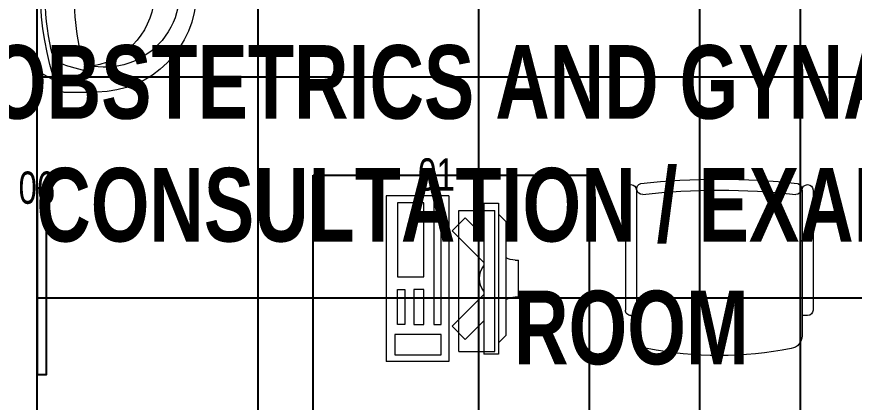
# Model space of a CAD drawing. Extents: x -178977 to 231842, y -29287 to 19916.
# Drawn here: x 20320 to 22596, y -5294 to -4247 of the extents above; entities that cross this region are included whole.
import ezdxf

# ---------------------------------------------------------------- set-up
doc = ezdxf.new("R2010")
doc.units = 0
doc.header["$LTSCALE"] = 0.25
doc.linetypes.add('DASHDOT', pattern=[25.4, 12.7, -6.35, 0, -6.35])
doc.linetypes.add('HIDDEN', pattern=[9.525, 6.35, -3.175])
for name, color, linetype, lineweight in [('01-First Floor-FUR$0$72_EGR_BASE_TEXT', 252, 'Continuous', 5), ('01-First Floor-FUR$0$72_EGR_EQP_TAG', 142, 'Continuous', 5), ('01-First Floor-FUR$0$LOADING', 253, 'Continuous', 5), ('01-First Floor-FUR$0$SANIT', 250, 'Continuous', 5), ('01-First Floor-FUR$0$Walls', 251, 'Continuous', 5), ('E-LITE-CLNG-CNDT', 6, 'DASHDOT', 35), ('E-POWR-FLOR-CNDT', 6, 'HIDDEN', 25)]:
    doc.layers.add(name, color=color, linetype=linetype, lineweight=lineweight)
doc.layers.add('01-First Floor-FUR$0$FALSE CEILING', color=251, linetype='Continuous')
doc.layers.add('01-First Floor-FUR$0$TME-NON MEDICAL FURNITURE', color=242, linetype='Continuous')
doc.styles.add('01-First Floor-FUR$0$X3G_ENTITY_257CFD', font='swisscl.ttf', dxfattribs={"height": 200})
doc.styles.add('01-First Floor-FUR$0$X3G_ENTITY_9EC9', font='swisscl.ttf', dxfattribs={"height": 0.2})

# ---------------------------------------------------------------- blocks, each defined once
blk = doc.blocks.new('01-First Floor-FUR$0$lav-manta 60')
at = {"layer": '01-First Floor-FUR$0$SANIT'}
for p, q in [((0, 0.04), (0, -0.56)), ((-0.2658, -0.0529), (-0.2358, 0)), ((-0.2358, 0), (0.2358, 0)), ((0.2658, -0.0529), (0.2358, 0)), ((-0.015, -0.1473), (-0.0199, -0.064)), ((0.0274, -0.121), (-0.0078, -0.0673)), ((0.0389, -0.1142), (0.0087, -0.0575)), ((0.0191, -0.077), (0.0199, -0.064)), ((-0.3, -0.0789), (-0.3, -0.18)), ((-0.2185, -0.0841), (-0.2383, -0.1537)), ((0.2185, -0.0841), (0.2383, -0.1537)), ((0.3, -0.0789), (0.3, -0.18)), ((0.015, -0.1473), (0.0174, -0.1057))]:
    blk.add_line(p, q, dxfattribs=at)
for centre, radius, start, end in [((0, -0.8557), 0.8457, 70.1771, 109.8229), ((0, -0.8696), 0.8457, 78.1914, 101.8086), ((-0.1608, -0.1006), 0.06, 101.8086, 164.0794), ((0, -0.0617), 0.025, 320.7474, 220.368), ((0, -0.0617), 0.02, 353.2671, 186.682), ((0.1608, -0.1006), 0.06, 15.9206, 78.1914), ((-0.28, -0.0789), 0.02, 109.8229, 180), ((0, -0.0617), 0.00966, 25.4127, 215.9577), ((0.28, -0.0789), 0.02, 0, 70.1771), ((0, -0.9572), 0.8457, 91.1572, 102.0883), ((0, -0.9572), 0.8457, 88.5486, 88.844), ((0.0332, -0.1176), 0.00666, 210.6852, 30.6852), ((0, -0.9572), 0.8457, 77.9117, 87.4274), ((-0.1645, -0.189), 0.06, 102.0883, 174.8142), ((0, -0.18), 0.035, 115.3106, 64.6894), ((0, -0.1473), 0.015, 180, 0), ((0.1645, -0.189), 0.06, 5.1858, 77.9117), ((0, -0.1282), 0.2252, 190.6097, 349.3903), ((0, -0.18), 0.0275, 117.1496, 62.8504), ((0, -0.18), 0.3, 180, 0), ((0, -0.2039), 0.2252, 174.8142, 5.1858)]:
    blk.add_arc(centre, radius, start, end, dxfattribs=at)
blk = doc.blocks.new('01-First Floor-FUR$0$ITCWLS1-P')
at = {"layer": '01-First Floor-FUR$0$LOADING'}
for p, q in [((-0.17, 0.45), (-0.17, 0)), ((-0.17, 0.45), (0, 0.45)), ((0, 0.45), (0, 0)), ((-0.2651, 0.43, 0), (-0.3051, 0.43, 0)), ((-0.3051, 0.43, 0), (-0.3051, 0.02, 0)), ((-0.2651, 0.43, 0), (-0.2651, 0.02, 0)), ((-0.1496, 0.4305), (-0.1291, 0.4305)), ((-0.1291, 0.4305), (-0.1291, 0.4089)), ((-0.3251, 0.38, 0), (-0.3051, 0.4, 0)), ((-0.197, 0.4094), (-0.295, 0.4094)), ((-0.295, 0.0264), (-0.295, 0.4094)), ((-0.197, 0.0264), (-0.197, 0.4094)), ((-0.3251, 0.38, 0), (-0.3251, 0.07, 0)), ((-0.3503, 0.275), (-0.3596, 0.275)), ((-0.3596, 0.175), (-0.3596, 0.275)), ((-0.3503, 0.175), (-0.3596, 0.175)), ((-0.3251, 0.07, 0), (-0.3051, 0.05, 0)), ((-0.197, 0.0264), (-0.295, 0.0264)), ((-0.3051, 0.02, 0), (-0.2651, 0.02, 0)), ((-0.17, 0), (0, 0))]:
    blk.add_line(p, q, dxfattribs=at)
at = {"layer": '01-First Floor-FUR$0$LOADING', "extrusion": (2.48281e-10, 3.18408e-10, -1)}
for p, q in [((-0.2651, 0.3395), (-0.2144, 0.3902)), ((-0.1791, 0.3548), (-0.2144, 0.3902)), ((-0.2651, 0.2688), (-0.1791, 0.3548))]:
    blk.add_line(p, q, dxfattribs=at)
at = {"layer": '01-First Floor-FUR$0$LOADING', "extrusion": (2.48281e-10, -3.18408e-10, -1)}
for p, q in [((-0.2651, 0.1812), (-0.1791, 0.0952)), ((-0.2651, 0.1105), (-0.2144, 0.0598)), ((-0.1791, 0.0952), (-0.2144, 0.0598))]:
    blk.add_line(p, q, dxfattribs=at)
at = {"layer": '01-First Floor-FUR$0$LOADING'}
for points in [[(-0.1291, 0.4089), (-0.1291, 0.1), (-0.1496, 0.1), (-0.1496, 0.4305)], [(-0.1496, 0.1), (-0.1496, 0.1), (-0.1496, 0.1), (-0.1496, 0.1), (-0.1496, 0.1), (-0.1496, 0.1), (-0.1496, 0.1), (-0.1496, 0.1), (-0.1496, 0.1)], [(-0.1496, 0.1), (-0.1496, 0.1), (-0.1496, 0.1), (-0.1496, 0.1), (-0.1496, 0.1), (-0.1496, 0.1), (-0.1496, 0.1), (-0.1496, 0.1), (-0.1496, 0.1), (-0.1496, 0.1), (-0.1496, 0.1), (-0.1496, 0.1), (-0.1496, 0.1), (-0.1496, 0.1), (-0.1496, 0.1), (-0.1496, 0.1), (-0.1496, 0.1), (-0.1496, 0.1)], [(-0.1496, 0.1), (-0.1496, 0.1), (-0.1496, 0.1), (-0.1496, 0.1), (-0.1496, 0.1), (-0.1496, 0.1), (-0.1496, 0.1), (-0.1496, 0.1), (-0.1496, 0.1), (-0.1496, 0.1)], [(-0.1496, 0.1), (-0.1496, 0.1), (-0.1496, 0.1), (-0.1496, 0.1), (-0.1496, 0.1), (-0.1496, 0.1), (-0.1496, 0.1)], [(-0.1496, 0.1), (-0.1496, 0.1), (-0.1496, 0.1), (-0.1496, 0.1), (-0.1496, 0.1), (-0.1496, 0.1), (-0.1496, 0.1), (-0.1496, 0.1), (-0.1496, 0.1), (-0.1496, 0.1)], [(-0.1496, 0.1), (-0.1496, 0.1), (-0.1496, 0.1), (-0.1496, 0.1), (-0.1496, 0.1), (-0.1496, 0.1), (-0.1496, 0.1), (-0.1496, 0.1), (-0.1496, 0.1), (-0.1496, 0.1), (-0.1496, 0.1), (-0.1496, 0.1), (-0.1496, 0.1), (-0.1496, 0.1), (-0.1496, 0.1)], [(-0.1496, 0.1), (-0.1496, 0.1), (-0.1496, 0.1), (-0.1496, 0.1), (-0.1496, 0.1), (-0.1496, 0.1), (-0.1496, 0.1), (-0.1496, 0.1), (-0.1496, 0.1), (-0.1496, 0.1)], [(-0.1496, 0.1), (-0.1496, 0.1), (-0.1496, 0.1), (-0.1496, 0.1), (-0.1496, 0.1), (-0.1496, 0.1), (-0.1496, 0.1), (-0.1496, 0.1), (-0.1496, 0.1), (-0.1496, 0.1)], [(-0.1496, 0.1), (-0.1496, 0.1), (-0.1496, 0.1), (-0.1496, 0.1), (-0.1496, 0.1), (-0.1496, 0.1), (-0.1496, 0.1), (-0.1496, 0.1), (-0.1496, 0.1), (-0.1496, 0.1), (-0.1496, 0.1), (-0.1496, 0.1), (-0.1496, 0.1), (-0.1496, 0.1), (-0.1496, 0.1), (-0.1496, 0.1), (-0.1496, 0.1), (-0.1496, 0.1), (-0.1496, 0.1), (-0.1496, 0.1), (-0.1496, 0.1), (-0.1496, 0.1), (-0.1496, 0.1), (-0.1496, 0.1), (-0.1496, 0.1), (-0.1496, 0.1), (-0.1496, 0.1), (-0.1496, 0.1), (-0.1496, 0.1), (-0.1496, 0.1), (-0.1496, 0.1), (-0.1496, 0.1), (-0.1496, 0.1), (-0.1496, 0.1), (-0.1496, 0.1), (-0.1496, 0.1), (-0.1496, 0.1), (-0.1496, 0.1), (-0.1496, 0.1), (-0.1496, 0.1), (-0.1496, 0.1), (-0.1496, 0.1), (-0.1496, 0.1), (-0.1496, 0.1), (-0.1496, 0.1), (-0.1496, 0.1), (-0.1496, 0.1), (-0.1496, 0.1), (-0.1496, 0.1), (-0.1496, 0.1), (-0.1496, 0.1), (-0.1496, 0.1), (-0.1496, 0.1), (-0.1496, 0.1)], [(-0.1496, 0.1), (-0.1496, 0.1), (-0.1496, 0.1), (-0.1496, 0.1), (-0.1496, 0.1), (-0.1496, 0.1), (-0.1496, 0.1), (-0.1496, 0.1), (-0.1496, 0.1), (-0.1496, 0.1), (-0.1496, 0.1), (-0.1496, 0.1), (-0.1496, 0.1), (-0.1496, 0.1), (-0.1496, 0.1), (-0.1496, 0.1), (-0.1496, 0.1), (-0.1496, 0.1), (-0.1496, 0.1), (-0.1496, 0.1), (-0.1496, 0.1), (-0.1496, 0.1), (-0.1496, 0.1), (-0.1496, 0.1), (-0.1496, 0.1), (-0.1496, 0.1), (-0.1496, 0.1), (-0.1496, 0.1), (-0.1496, 0.1), (-0.1496, 0.1), (-0.1496, 0.1), (-0.1496, 0.1), (-0.1496, 0.1), (-0.1496, 0.1), (-0.1496, 0.1), (-0.1496, 0.1), (-0.1496, 0.1), (-0.1496, 0.1), (-0.1496, 0.1), (-0.1496, 0.1), (-0.1496, 0.1), (-0.1496, 0.1), (-0.1496, 0.1), (-0.1496, 0.1), (-0.1496, 0.1), (-0.1496, 0.1), (-0.1496, 0.1), (-0.1496, 0.1), (-0.1496, 0.1), (-0.1496, 0.1), (-0.1496, 0.1), (-0.1496, 0.1), (-0.1496, 0.1), (-0.1496, 0.1), (-0.1496, 0.1), (-0.1496, 0.1), (-0.1496, 0.1), (-0.1496, 0.1), (-0.1496, 0.1), (-0.1496, 0.1), (-0.1496, 0.1), (-0.1496, 0.1), (-0.1496, 0.1), (-0.1496, 0.1), (-0.1496, 0.1), (-0.1496, 0.1), (-0.1496, 0.1), (-0.1496, 0.1), (-0.1496, 0.1), (-0.1496, 0.1), (-0.1496, 0.1), (-0.1496, 0.1), (-0.1496, 0.1), (-0.1496, 0.1), (-0.1496, 0.1), (-0.1496, 0.1), (-0.1496, 0.1), (-0.1496, 0.1), (-0.1496, 0.1), (-0.1496, 0.1), (-0.1496, 0.1), (-0.1496, 0.1), (-0.1496, 0.1), (-0.1496, 0.1), (-0.1496, 0.1), (-0.1496, 0.1), (-0.1496, 0.1), (-0.1496, 0.1), (-0.1496, 0.1)], [(-0.1496, 0.1), (-0.1496, 0.1), (-0.1496, 0.1), (-0.1496, 0.1), (-0.1496, 0.1), (-0.1496, 0.1), (-0.1496, 0.1), (-0.1496, 0.1), (-0.1496, 0.1), (-0.1496, 0.1), (-0.1496, 0.1), (-0.1496, 0.1)], [(-0.1496, 0.1), (-0.1496, 0.1), (-0.1496, 0.1), (-0.1496, 0.1), (-0.1496, 0.1), (-0.1496, 0.1), (-0.1496, 0.1)], [(-0.1496, 0.1), (-0.1496, 0.1), (-0.1496, 0.1), (-0.1496, 0.1), (-0.1496, 0.1), (-0.1496, 0.1), (-0.1496, 0.1), (-0.1496, 0.1), (-0.1496, 0.1), (-0.1496, 0.1), (-0.1496, 0.1), (-0.1496, 0.1), (-0.1496, 0.1), (-0.1496, 0.1), (-0.1496, 0.1), (-0.1496, 0.1), (-0.1496, 0.1)], [(-0.1496, 0.1), (-0.1496, 0.1), (-0.1496, 0.1), (-0.1496, 0.1), (-0.1496, 0.1), (-0.1496, 0.1), (-0.1496, 0.1), (-0.1496, 0.1), (-0.1496, 0.1), (-0.1496, 0.1), (-0.1496, 0.1), (-0.1496, 0.1), (-0.1496, 0.1), (-0.1496, 0.1), (-0.1496, 0.1), (-0.1496, 0.1), (-0.1496, 0.1), (-0.1496, 0.1), (-0.1496, 0.1), (-0.1496, 0.1), (-0.1496, 0.1), (-0.1496, 0.1), (-0.1496, 0.1), (-0.1496, 0.1), (-0.1496, 0.1), (-0.1496, 0.1), (-0.1496, 0.1), (-0.1496, 0.1), (-0.1496, 0.1), (-0.1496, 0.1), (-0.1496, 0.1), (-0.1496, 0.1), (-0.1496, 0.1), (-0.1496, 0.1), (-0.1496, 0.1), (-0.1496, 0.1), (-0.1496, 0.1), (-0.1496, 0.1), (-0.1496, 0.1), (-0.1496, 0.1), (-0.1496, 0.1), (-0.1496, 0.1), (-0.1496, 0.1), (-0.1496, 0.1), (-0.1496, 0.1), (-0.1496, 0.1), (-0.1496, 0.1), (-0.1496, 0.1), (-0.1496, 0.1), (-0.1496, 0.1), (-0.1496, 0.1), (-0.1496, 0.1), (-0.1496, 0.1), (-0.1496, 0.1), (-0.1496, 0.1), (-0.1496, 0.1), (-0.1496, 0.1), (-0.1496, 0.1), (-0.1496, 0.1), (-0.1496, 0.1), (-0.1496, 0.1), (-0.1496, 0.1), (-0.1496, 0.1), (-0.1496, 0.1), (-0.1496, 0.1), (-0.1496, 0.1), (-0.1496, 0.1), (-0.1496, 0.1), (-0.1496, 0.1), (-0.1496, 0.1), (-0.1496, 0.1), (-0.1496, 0.1), (-0.1496, 0.1), (-0.1496, 0.1), (-0.1496, 0.1), (-0.1496, 0.1), (-0.1496, 0.1), (-0.1496, 0.1), (-0.1496, 0.1), (-0.1496, 0.1), (-0.1496, 0.1), (-0.1496, 0.1), (-0.1496, 0.1), (-0.1496, 0.1), (-0.1496, 0.1), (-0.1496, 0.1), (-0.1496, 0.1), (-0.1496, 0.1), (-0.1496, 0.1), (-0.1496, 0.1), (-0.1496, 0.1), (-0.1496, 0.1), (-0.1496, 0.1), (-0.1496, 0.1), (-0.1496, 0.1), (-0.1496, 0.1), (-0.1496, 0.1), (-0.1496, 0.1), (-0.1496, 0.1), (-0.1496, 0.1), (-0.1496, 0.1), (-0.1496, 0.1), (-0.1496, 0.1), (-0.1496, 0.1), (-0.1496, 0.1), (-0.1496, 0.1), (-0.1496, 0.1), (-0.1496, 0.1), (-0.1496, 0.1), (-0.1496, 0.1), (-0.1496, 0.1)], [(-0.1496, 0.1), (-0.1496, 0.1), (-0.1496, 0.1), (-0.1496, 0.1), (-0.1496, 0.1), (-0.1496, 0.1), (-0.1496, 0.1), (-0.1496, 0.1)]]:
    blk.add_lwpolyline(points, dxfattribs=at)
for points in [[(-0.1019, 0.4305), (-0.0304, 0.4305), (-0.0304, 0.2294), (-0.1019, 0.2294)], [(-0.1019, 0.1954), (-0.0747, 0.1954), (-0.0747, 0.1), (-0.1019, 0.1)], [(-0.0304, 0.1954), (-0.0508, 0.1954), (-0.0508, 0.1), (-0.0304, 0.1)], [(-0.1496, 0.1), (-0.1496, 0.1), (-0.1496, 0.1), (-0.1496, 0.1), (-0.1496, 0.1), (-0.1496, 0.1), (-0.1496, 0.1), (-0.1496, 0.1), (-0.1496, 0.1), (-0.1496, 0.1), (-0.1496, 0.1), (-0.1496, 0.1), (-0.1496, 0.1), (-0.1496, 0.1), (-0.1496, 0.1), (-0.1496, 0.1), (-0.1496, 0.1), (-0.1496, 0.1), (-0.1496, 0.1), (-0.1496, 0.1), (-0.1496, 0.1), (-0.1496, 0.1), (-0.1496, 0.1), (-0.1496, 0.1), (-0.1496, 0.1), (-0.1496, 0.1), (-0.1496, 0.1), (-0.1496, 0.1), (-0.1496, 0.1), (-0.1496, 0.1), (-0.1496, 0.1), (-0.1496, 0.1), (-0.1496, 0.1), (-0.1496, 0.1), (-0.1496, 0.1), (-0.1496, 0.1), (-0.1496, 0.1), (-0.1496, 0.1), (-0.1496, 0.1), (-0.1496, 0.1), (-0.1496, 0.1), (-0.1496, 0.1), (-0.1496, 0.1), (-0.1496, 0.1), (-0.1496, 0.1), (-0.1496, 0.1), (-0.1496, 0.1), (-0.1496, 0.1), (-0.1496, 0.1), (-0.1496, 0.1), (-0.1496, 0.1), (-0.1496, 0.1), (-0.1496, 0.1), (-0.1496, 0.1), (-0.1496, 0.1), (-0.1496, 0.1), (-0.1496, 0.1), (-0.1496, 0.1), (-0.1496, 0.1), (-0.1496, 0.1), (-0.1496, 0.1), (-0.1496, 0.1), (-0.1496, 0.1), (-0.1496, 0.1), (-0.1496, 0.1), (-0.1496, 0.1), (-0.1496, 0.1), (-0.1496, 0.1), (-0.1496, 0.1), (-0.1496, 0.1), (-0.1496, 0.1), (-0.1496, 0.1), (-0.1496, 0.1), (-0.1496, 0.1), (-0.1496, 0.1), (-0.1496, 0.1), (-0.1496, 0.1), (-0.1496, 0.1), (-0.1496, 0.1), (-0.1496, 0.1), (-0.1496, 0.1), (-0.1496, 0.1), (-0.1496, 0.1), (-0.1496, 0.1), (-0.1496, 0.1), (-0.1496, 0.1), (-0.1496, 0.1), (-0.1496, 0.1), (-0.1496, 0.1), (-0.1496, 0.1), (-0.1496, 0.1), (-0.1496, 0.1), (-0.1496, 0.1), (-0.1496, 0.1), (-0.1496, 0.1), (-0.1496, 0.1), (-0.1496, 0.1), (-0.1496, 0.1), (-0.1496, 0.1), (-0.1496, 0.1), (-0.1496, 0.1), (-0.1496, 0.1), (-0.1496, 0.1), (-0.1496, 0.1), (-0.1496, 0.1), (-0.1496, 0.1), (-0.1496, 0.1), (-0.1496, 0.1), (-0.1496, 0.1), (-0.1496, 0.1), (-0.1496, 0.1), (-0.1496, 0.1), (-0.1496, 0.1), (-0.1496, 0.1), (-0.1496, 0.1), (-0.1496, 0.1), (-0.1496, 0.1), (-0.1496, 0.1), (-0.1496, 0.1), (-0.1496, 0.1), (-0.1496, 0.1), (-0.1496, 0.1), (-0.1496, 0.1), (-0.1496, 0.1), (-0.1496, 0.1), (-0.1496, 0.1), (-0.1496, 0.1), (-0.1496, 0.1), (-0.1496, 0.1), (-0.1496, 0.1), (-0.1496, 0.1), (-0.1496, 0.1), (-0.1496, 0.1), (-0.1496, 0.1), (-0.1496, 0.1), (-0.1496, 0.1), (-0.1496, 0.1), (-0.1496, 0.1), (-0.1496, 0.1), (-0.1496, 0.1), (-0.1496, 0.1), (-0.1496, 0.1), (-0.1496, 0.1), (-0.1496, 0.1), (-0.1496, 0.1), (-0.1496, 0.1), (-0.1496, 0.1), (-0.1496, 0.1), (-0.1496, 0.1), (-0.1496, 0.1), (-0.1496, 0.1), (-0.1496, 0.1), (-0.1496, 0.1), (-0.1496, 0.1), (-0.1496, 0.1), (-0.1496, 0.1), (-0.1496, 0.1), (-0.1496, 0.1), (-0.1496, 0.1), (-0.1496, 0.1), (-0.1496, 0.1), (-0.1496, 0.1), (-0.1496, 0.1), (-0.1496, 0.1), (-0.1496, 0.1), (-0.1496, 0.1), (-0.1496, 0.1), (-0.1496, 0.1), (-0.1496, 0.1), (-0.1496, 0.1), (-0.1496, 0.1), (-0.1496, 0.1), (-0.1496, 0.1), (-0.1496, 0.1), (-0.1496, 0.1), (-0.1496, 0.1), (-0.1496, 0.1), (-0.1496, 0.1), (-0.1496, 0.1), (-0.1496, 0.1), (-0.1496, 0.1), (-0.1496, 0.1), (-0.1496, 0.1), (-0.1496, 0.1), (-0.1496, 0.1), (-0.1496, 0.1), (-0.1496, 0.1), (-0.1496, 0.1), (-0.1496, 0.1), (-0.1496, 0.1), (-0.1496, 0.1), (-0.1496, 0.1), (-0.1496, 0.1), (-0.1496, 0.1), (-0.1496, 0.1), (-0.1496, 0.1), (-0.1496, 0.1), (-0.1496, 0.1), (-0.1496, 0.1), (-0.1496, 0.1), (-0.1496, 0.1), (-0.1496, 0.1), (-0.1496, 0.1), (-0.1496, 0.1), (-0.1496, 0.1), (-0.1496, 0.1), (-0.1496, 0.1), (-0.1496, 0.1), (-0.1496, 0.1), (-0.1496, 0.1), (-0.1496, 0.1), (-0.1496, 0.1), (-0.1496, 0.1), (-0.1496, 0.1), (-0.1496, 0.1), (-0.1496, 0.1), (-0.1496, 0.1), (-0.1496, 0.1), (-0.1496, 0.1), (-0.1496, 0.1), (-0.1496, 0.1), (-0.1496, 0.1), (-0.1496, 0.1), (-0.1496, 0.1), (-0.1496, 0.1), (-0.1496, 0.1), (-0.1496, 0.1), (-0.1496, 0.1), (-0.1496, 0.1), (-0.1496, 0.1), (-0.1496, 0.1), (-0.1496, 0.1), (-0.1496, 0.1), (-0.1496, 0.1), (-0.1496, 0.1), (-0.1496, 0.1), (-0.1496, 0.1), (-0.1496, 0.1), (-0.1496, 0.1), (-0.1496, 0.1), (-0.1496, 0.1), (-0.1496, 0.1), (-0.1496, 0.1), (-0.1496, 0.1), (-0.1496, 0.1), (-0.1496, 0.1), (-0.1496, 0.1), (-0.1496, 0.1), (-0.1496, 0.1), (-0.1496, 0.1), (-0.1496, 0.1), (-0.1496, 0.1), (-0.1496, 0.1), (-0.1496, 0.1), (-0.1496, 0.1), (-0.1496, 0.1), (-0.1496, 0.1), (-0.1496, 0.1), (-0.1496, 0.1), (-0.1496, 0.1), (-0.1496, 0.1), (-0.1496, 0.1), (-0.1496, 0.1), (-0.1496, 0.1), (-0.1496, 0.1), (-0.1496, 0.1), (-0.1496, 0.1), (-0.1496, 0.1), (-0.1496, 0.1), (-0.1496, 0.1), (-0.1496, 0.1), (-0.1496, 0.1), (-0.1496, 0.1), (-0.1496, 0.1), (-0.1496, 0.1), (-0.1496, 0.1), (-0.1496, 0.1)], [(-0.1496, 0.1), (-0.1496, 0.1), (-0.1496, 0.1), (-0.1496, 0.1), (-0.1496, 0.1), (-0.1496, 0.1), (-0.1496, 0.1), (-0.1496, 0.1), (-0.1496, 0.1), (-0.1496, 0.1), (-0.1496, 0.1), (-0.1496, 0.1), (-0.1496, 0.1), (-0.1496, 0.1), (-0.1496, 0.1), (-0.1496, 0.1), (-0.1496, 0.1), (-0.1496, 0.1), (-0.1496, 0.1), (-0.1496, 0.1), (-0.1496, 0.1), (-0.1496, 0.1), (-0.1496, 0.1), (-0.1496, 0.1), (-0.1496, 0.1), (-0.1496, 0.1), (-0.1496, 0.1), (-0.1496, 0.1), (-0.1496, 0.1), (-0.1496, 0.1), (-0.1496, 0.1), (-0.1496, 0.1), (-0.1496, 0.1), (-0.1496, 0.1), (-0.1496, 0.1), (-0.1496, 0.1), (-0.1496, 0.1), (-0.1496, 0.1), (-0.1496, 0.1), (-0.1496, 0.1), (-0.1496, 0.1), (-0.1496, 0.1), (-0.1496, 0.1), (-0.1496, 0.1), (-0.1496, 0.1), (-0.1496, 0.1), (-0.1496, 0.1), (-0.1496, 0.1), (-0.1496, 0.1), (-0.1496, 0.1), (-0.1496, 0.1), (-0.1496, 0.1), (-0.1496, 0.1), (-0.1496, 0.1), (-0.1496, 0.1), (-0.1496, 0.1), (-0.1496, 0.1), (-0.1496, 0.1), (-0.1496, 0.1), (-0.1496, 0.1), (-0.1496, 0.1), (-0.1496, 0.1), (-0.1496, 0.1), (-0.1496, 0.1), (-0.1496, 0.1), (-0.1496, 0.1), (-0.1496, 0.1), (-0.1496, 0.1), (-0.1496, 0.1), (-0.1496, 0.1), (-0.1496, 0.1), (-0.1496, 0.1), (-0.1496, 0.1), (-0.1496, 0.1), (-0.1496, 0.1), (-0.1496, 0.1), (-0.1496, 0.1), (-0.1496, 0.1), (-0.1496, 0.1), (-0.1496, 0.1), (-0.1496, 0.1), (-0.1496, 0.1), (-0.1496, 0.1), (-0.1496, 0.1), (-0.1496, 0.1), (-0.1496, 0.1), (-0.1496, 0.1), (-0.1496, 0.1), (-0.1496, 0.1), (-0.1496, 0.1), (-0.1496, 0.1), (-0.1496, 0.1), (-0.1496, 0.1), (-0.1496, 0.1), (-0.1496, 0.1), (-0.1496, 0.1), (-0.1496, 0.1), (-0.1496, 0.1), (-0.1496, 0.1), (-0.1496, 0.1), (-0.1496, 0.1), (-0.1496, 0.1), (-0.1496, 0.1), (-0.1496, 0.1), (-0.1496, 0.1), (-0.1496, 0.1), (-0.1496, 0.1), (-0.1496, 0.1), (-0.1496, 0.1), (-0.1496, 0.1), (-0.1496, 0.1), (-0.1496, 0.1), (-0.1496, 0.1), (-0.1496, 0.1), (-0.1496, 0.1), (-0.1496, 0.1), (-0.1496, 0.1), (-0.1496, 0.1), (-0.1496, 0.1), (-0.1496, 0.1), (-0.1496, 0.1), (-0.1496, 0.1), (-0.1496, 0.1), (-0.1496, 0.1), (-0.1496, 0.1), (-0.1496, 0.1), (-0.1496, 0.1), (-0.1496, 0.1), (-0.1496, 0.1), (-0.1496, 0.1), (-0.1496, 0.1), (-0.1496, 0.1), (-0.1496, 0.1), (-0.1496, 0.1), (-0.1496, 0.1), (-0.1496, 0.1), (-0.1496, 0.1), (-0.1496, 0.1), (-0.1496, 0.1), (-0.1496, 0.1), (-0.1496, 0.1), (-0.1496, 0.1), (-0.1496, 0.1), (-0.1496, 0.1), (-0.1496, 0.1), (-0.1496, 0.1), (-0.1496, 0.1), (-0.1496, 0.1), (-0.1496, 0.1), (-0.1496, 0.1), (-0.1496, 0.1), (-0.1496, 0.1), (-0.1496, 0.1), (-0.1496, 0.1), (-0.1496, 0.1), (-0.1496, 0.1), (-0.1496, 0.1), (-0.1496, 0.1), (-0.1496, 0.1), (-0.1496, 0.1), (-0.1496, 0.1), (-0.1496, 0.1), (-0.1496, 0.1), (-0.1496, 0.1), (-0.1496, 0.1), (-0.1496, 0.1), (-0.1496, 0.1), (-0.1496, 0.1), (-0.1496, 0.1), (-0.1496, 0.1), (-0.1496, 0.1), (-0.1496, 0.1), (-0.1496, 0.1), (-0.1496, 0.1), (-0.1496, 0.1), (-0.1496, 0.1), (-0.1496, 0.1), (-0.1496, 0.1), (-0.1496, 0.1), (-0.1496, 0.1), (-0.1496, 0.1), (-0.1496, 0.1), (-0.1496, 0.1), (-0.1496, 0.1), (-0.1496, 0.1), (-0.1496, 0.1), (-0.1496, 0.1), (-0.1496, 0.1), (-0.1496, 0.1), (-0.1496, 0.1), (-0.1496, 0.1), (-0.1496, 0.1), (-0.1496, 0.1), (-0.1496, 0.1), (-0.1496, 0.1), (-0.1496, 0.1), (-0.1496, 0.1), (-0.1496, 0.1), (-0.1496, 0.1), (-0.1496, 0.1), (-0.1496, 0.1), (-0.1496, 0.1), (-0.1496, 0.1), (-0.1496, 0.1), (-0.1496, 0.1), (-0.1496, 0.1), (-0.1496, 0.1), (-0.1496, 0.1), (-0.1496, 0.1), (-0.1496, 0.1), (-0.1496, 0.1), (-0.1496, 0.1), (-0.1496, 0.1), (-0.1496, 0.1)], [(-0.1496, 0.1), (-0.1496, 0.1), (-0.1496, 0.1), (-0.1496, 0.1), (-0.1496, 0.1), (-0.1496, 0.1), (-0.1496, 0.1), (-0.1496, 0.1), (-0.1496, 0.1), (-0.1496, 0.1), (-0.1496, 0.1), (-0.1496, 0.1), (-0.1496, 0.1), (-0.1496, 0.1), (-0.1496, 0.1), (-0.1496, 0.1), (-0.1496, 0.1), (-0.1496, 0.1), (-0.1496, 0.1), (-0.1496, 0.1), (-0.1496, 0.1), (-0.1496, 0.1), (-0.1496, 0.1), (-0.1496, 0.1), (-0.1496, 0.1), (-0.1496, 0.1), (-0.1496, 0.1), (-0.1496, 0.1), (-0.1496, 0.1), (-0.1496, 0.1), (-0.1496, 0.1), (-0.1496, 0.1), (-0.1496, 0.1), (-0.1496, 0.1), (-0.1496, 0.1), (-0.1496, 0.1), (-0.1496, 0.1), (-0.1496, 0.1), (-0.1496, 0.1), (-0.1496, 0.1), (-0.1496, 0.1), (-0.1496, 0.1), (-0.1496, 0.1), (-0.1496, 0.1), (-0.1496, 0.1), (-0.1496, 0.1), (-0.1496, 0.1), (-0.1496, 0.1), (-0.1496, 0.1), (-0.1496, 0.1), (-0.1496, 0.1), (-0.1496, 0.1), (-0.1496, 0.1), (-0.1496, 0.1), (-0.1496, 0.1), (-0.1496, 0.1), (-0.1496, 0.1), (-0.1496, 0.1), (-0.1496, 0.1), (-0.1496, 0.1), (-0.1496, 0.1), (-0.1496, 0.1), (-0.1496, 0.1), (-0.1496, 0.1), (-0.1496, 0.1), (-0.1496, 0.1), (-0.1496, 0.1), (-0.1496, 0.1), (-0.1496, 0.1), (-0.1496, 0.1), (-0.1496, 0.1), (-0.1496, 0.1), (-0.1496, 0.1), (-0.1496, 0.1), (-0.1496, 0.1), (-0.1496, 0.1), (-0.1496, 0.1), (-0.1496, 0.1), (-0.1496, 0.1), (-0.1496, 0.1), (-0.1496, 0.1), (-0.1496, 0.1), (-0.1496, 0.1), (-0.1496, 0.1), (-0.1496, 0.1), (-0.1496, 0.1), (-0.1496, 0.1), (-0.1496, 0.1), (-0.1496, 0.1), (-0.1496, 0.1), (-0.1496, 0.1), (-0.1496, 0.1), (-0.1496, 0.1), (-0.1496, 0.1), (-0.1496, 0.1), (-0.1496, 0.1), (-0.1496, 0.1), (-0.1496, 0.1), (-0.1496, 0.1), (-0.1496, 0.1), (-0.1496, 0.1), (-0.1496, 0.1), (-0.1496, 0.1), (-0.1496, 0.1), (-0.1496, 0.1), (-0.1496, 0.1), (-0.1496, 0.1), (-0.1496, 0.1), (-0.1496, 0.1), (-0.1496, 0.1), (-0.1496, 0.1), (-0.1496, 0.1), (-0.1496, 0.1), (-0.1496, 0.1), (-0.1496, 0.1), (-0.1496, 0.1), (-0.1496, 0.1), (-0.1496, 0.1), (-0.1496, 0.1), (-0.1496, 0.1), (-0.1496, 0.1), (-0.1496, 0.1), (-0.1496, 0.1), (-0.1496, 0.1), (-0.1496, 0.1), (-0.1496, 0.1), (-0.1496, 0.1), (-0.1496, 0.1), (-0.1496, 0.1), (-0.1496, 0.1), (-0.1496, 0.1), (-0.1496, 0.1), (-0.1496, 0.1), (-0.1496, 0.1), (-0.1496, 0.1), (-0.1496, 0.1), (-0.1496, 0.1), (-0.1496, 0.1), (-0.1496, 0.1), (-0.1496, 0.1), (-0.1496, 0.1), (-0.1496, 0.1), (-0.1496, 0.1), (-0.1496, 0.1), (-0.1496, 0.1), (-0.1496, 0.1), (-0.1496, 0.1), (-0.1496, 0.1), (-0.1496, 0.1), (-0.1496, 0.1), (-0.1496, 0.1), (-0.1496, 0.1), (-0.1496, 0.1), (-0.1496, 0.1), (-0.1496, 0.1), (-0.1496, 0.1), (-0.1496, 0.1), (-0.1496, 0.1), (-0.1496, 0.1), (-0.1496, 0.1), (-0.1496, 0.1), (-0.1496, 0.1), (-0.1496, 0.1), (-0.1496, 0.1), (-0.1496, 0.1), (-0.1496, 0.1), (-0.1496, 0.1), (-0.1496, 0.1), (-0.1496, 0.1), (-0.1496, 0.1), (-0.1496, 0.1), (-0.1496, 0.1), (-0.1496, 0.1), (-0.1496, 0.1), (-0.1496, 0.1), (-0.1496, 0.1), (-0.1496, 0.1), (-0.1496, 0.1), (-0.1496, 0.1), (-0.1496, 0.1), (-0.1496, 0.1), (-0.1496, 0.1), (-0.1496, 0.1), (-0.1496, 0.1), (-0.1496, 0.1), (-0.1496, 0.1), (-0.1496, 0.1), (-0.1496, 0.1), (-0.1496, 0.1), (-0.1496, 0.1), (-0.1496, 0.1), (-0.1496, 0.1), (-0.1496, 0.1), (-0.1496, 0.1), (-0.1496, 0.1), (-0.1496, 0.1), (-0.1496, 0.1), (-0.1496, 0.1), (-0.1496, 0.1), (-0.1496, 0.1), (-0.1496, 0.1), (-0.1496, 0.1), (-0.1496, 0.1), (-0.1496, 0.1), (-0.1496, 0.1), (-0.1496, 0.1), (-0.1496, 0.1), (-0.1496, 0.1), (-0.1496, 0.1), (-0.1496, 0.1), (-0.1496, 0.1), (-0.1496, 0.1), (-0.1496, 0.1), (-0.1496, 0.1), (-0.1496, 0.1), (-0.1496, 0.1), (-0.1496, 0.1), (-0.1496, 0.1), (-0.1496, 0.1)], [(-0.1496, 0.0727), (-0.0236, 0.0727), (-0.0236, 0.0182), (-0.1496, 0.0182)]]:
    blk.add_lwpolyline(points, close=True, dxfattribs=at)
for centre, radius, start, end in [((-0.3503, 0.325), 0.05, 270, 300.3093), ((-0.3089, 0.225), 0.0556, 321.9431, 38.0569), ((-0.3503, 0.125), 0.05, 59.6907, 90)]:
    blk.add_arc(centre, radius, start, end, dxfattribs=at)
blk = doc.blocks.new('01-First Floor-FUR$0$GF21016-P')
at = {"layer": '01-First Floor-FUR$0$LOADING', "extrusion": (-1.24384e-09, -1.20261e-09, -1)}
for p, q in [((0.0128, 0.0179), (0.0128, 0.4136)), ((0.4628, 0.0179), (0.4628, 0.4136)), ((-0.0172, 0.0179), (-0.0172, 0.3435)), ((-0.0022, 0.3585), (0.0128, 0.3585)), ((0.4778, 0.3585), (0.4628, 0.3585)), ((0.4928, 0.0179), (0.4928, 0.3435)), ((0.4778, 0.0029), (0.4778, 0.0029))]:
    blk.add_line(p, q, dxfattribs=at)
for centre, radius, start, end in [((-0.2378, -0.5362), 1.0036, 78.7568, 101.2432), ((-0.0478, 0.4136), 0.035, 0, 80.6557), ((-0.4278, 0.4136), 0.035, 99.3443, 180), ((0.0022, 0.3435), 0.015, 0, 90), ((-0.4778, 0.3435), 0.015, 90, 180), ((-0.0284, 0.0145), 0.015, 284.3864, 95.5209), ((-0.2378, 1.8928), 1.8749, 263.6341, 276.3659), ((-0.4471, 0.0145), 0.015, 84.4791, 255.6136), ((0.0022, 0.0179), 0.015, 270, 0), ((0.0022, 0.0179), 0.015, 180, 270), ((-0.2378, 1.8734), 1.8855, 263.5119, 276.4881), ((-0.4778, 0.0179), 0.015, 270, 0), ((-0.4778, 0.0179), 0.015, 180, 270)]:
    blk.add_arc(centre, radius, start, end, dxfattribs=at)
blk = doc.blocks.new('01-First Floor-FUR')
at = {"layer": '01-First Floor-FUR$0$FALSE CEILING', "linetype": 'Continuous'}
for p, q in [((20976, -6810), (20976, -2810)), ((21576, -6810), (21576, -2810)), ((22176, -6810), (22176, -2810)), ((20376, -4410), (23876, -4410)), ((20376, -5010), (23876, -5010))]:
    blk.add_line(p, q, dxfattribs=at)
at = {"layer": '01-First Floor-FUR$0$FALSE CEILING'}
blk.add_lwpolyline([(20376, -2810), (23876, -2810), (23876, -6810), (20376, -6810)], close=True, dxfattribs=at)
at = {"layer": '01-First Floor-FUR$0$FALSE CEILING', "elevation": -0.1}
blk.add_lwpolyline([(21126, -4677.5), (21876, -4677.5), (21876, -6177.5), (21126, -6177.5)], close=True, dxfattribs=at)
blk.add_lwpolyline([(20376, -5218.9), (20401, -5218.9), (20401, -4712.9), (20376, -4712.9), (20376, -5218.9)], dxfattribs=at)
at = {"layer": '01-First Floor-FUR$0$LOADING', "elevation": -0.1}
blk.add_lwpolyline([(21126, -4677.5), (21876, -4677.5), (21876, -6177.5), (21126, -6177.5)], close=True, dxfattribs=at)
blk.add_lwpolyline([(20376, -5218.9), (20401, -5218.9), (20401, -4712.9), (20376, -4712.9), (20376, -5218.9)], dxfattribs=at)
at = {"layer": '01-First Floor-FUR$0$Walls'}
blk.add_line((20376, -2810), (20376, -5552.8), dxfattribs=at)
at = {"layer": '01-First Floor-FUR$0$LOADING', "extrusion": (-8.01373e-06, 1.9399e-16, 1), "xscale": -1000.000000000011, "yscale": 1000.000000000011, "zscale": 1000.000000000011}
blk.add_blockref('01-First Floor-FUR$0$ITCWLS1-P', (21324.1, -5182.9, -0.3), dxfattribs=at)
at = {"layer": '01-First Floor-FUR$0$SANIT', "xscale": -900.000000000201, "yscale": 900.000000000201, "zscale": 900.000000000201, "rotation": 90}
blk.add_blockref('01-First Floor-FUR$0$lav-manta 60', (20376, -4181.4), dxfattribs=at)
at = {"layer": '01-First Floor-FUR$0$TME-NON MEDICAL FURNITURE', "color": 1, "extrusion": (-4.75185e-05, 1.86519e-05, 1), "xscale": 1000.000000000005, "yscale": 1000.000000000005, "zscale": -1000.000000000001, "rotation": 179.9999749532385}
blk.add_blockref('01-First Floor-FUR$0$GF21016-P', (22466.7, -4699.9, -1.3), dxfattribs=at)
at = {"layer": '01-First Floor-FUR$0$72_EGR_BASE_TEXT', "insert": (21990.5, -4324.1, 0), "char_height": 200, "width": 3714.666, "attachment_point": 2, "style": '01-First Floor-FUR$0$X3G_ENTITY_9EC9'}
blk.add_mtext('{\\fSwis721 LtCn BT|b1|i0|c0|p34;OBSTETRICS AND GYNAECOLOGY CONSULTATION / EXAMINATION ROOM}', dxfattribs=at)
at = {"layer": '01-First Floor-FUR$0$72_EGR_EQP_TAG', "char_height": 87.47, "attachment_point": 2, "style": '01-First Floor-FUR$0$X3G_ENTITY_257CFD'}
for s, insert in [('01', (21460.6, -4631.6, -0.1)), ('06', (20375.1, -4667.4, -0.1))]:
    blk.add_mtext(s, dxfattribs=dict(at, insert=insert))

msp = doc.modelspace()

# ---------------------------------------------------------------- linework, layer by layer
at = {"layer": 'E-POWR-FLOR-CNDT'}
msp.add_lwpolyline([(20499.7, -6355.7), (20623.5, -6232), (22350.1, -6232, 0.414214), (22450.1, -6132), (22450.1, -3057.5), (22573.9, -2933.7)], format="xyb", dxfattribs=at)

# ---------------------------------------------------------------- block references
at = {"layer": 'E-LITE-CLNG-CNDT'}
msp.add_blockref('01-First Floor-FUR', (0, 0), dxfattribs=at)

doc.saveas('drawing.dxf')
